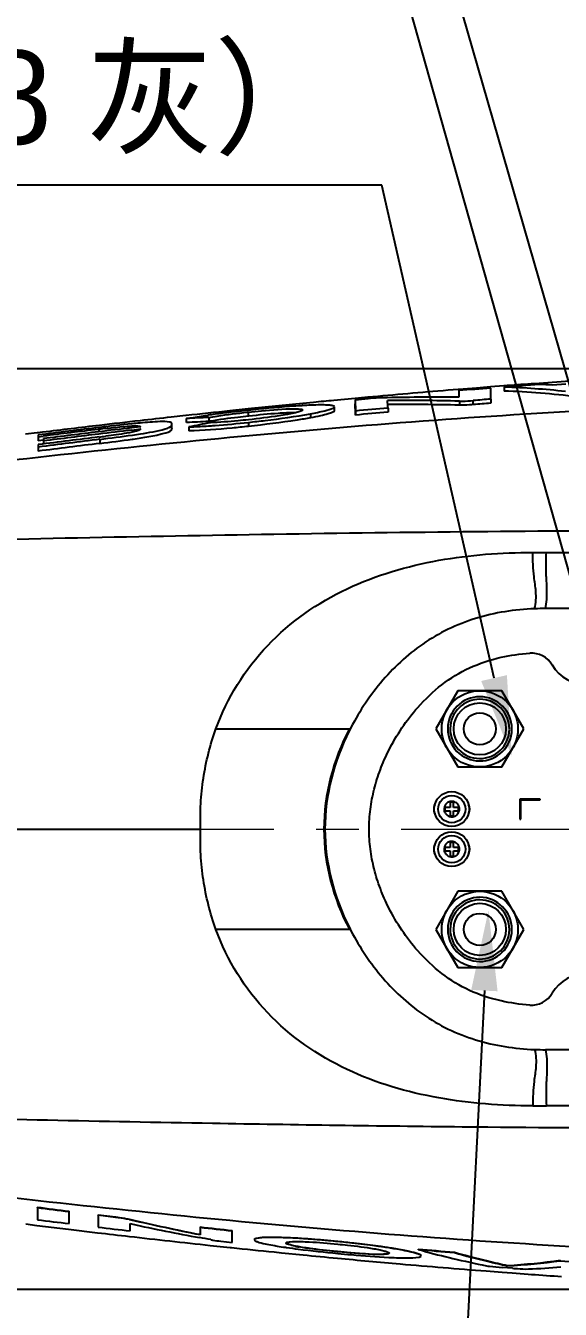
# Model space of a CAD drawing. Header units: millimetres. Extents: x 4086 to 8300, y 123 to 1549.
# Drawn here: x 6726.3 to 6766.3, y 633.9 to 730 of the extents above; entities that cross this region are included whole.
import ezdxf
from ezdxf import colors
from ezdxf.entities.mleader import LeaderData, LeaderLine
from ezdxf.math import Vec2, Vec3

# ---------------------------------------------------------------- set-up
doc = ezdxf.new("R2010")
doc.units = ezdxf.units.MM
doc.linetypes.add('CENTER2', pattern=[28.575, 19.05, -3.175, 3.175, -3.175])
doc.layers.add('中心线层', color=7, linetype='CENTER2', lineweight=0)
doc.layers.add('轮廓实线层', color=7, linetype='Continuous', lineweight=30)
doc.styles.add('思源黑', font='SourceHanSansCN-Normal.ttf')
doc.dimstyles.new('尺寸标注_3_10比例', dxfattribs={"dimtxt": 7, "dimasz": 6, "dimexe": 2, "dimexo": 1.5, "dimgap": 1, "dimtad": 1, "dimdec": 1, "dimlfac": 3.333333, "dimdsep": 46, "dimtxsty": '思源黑', "dimcen": 0.09, "dimadec": 0, "dimazin": 0, "dimtp": 0.01, "dimtm": 0.01, "dimtfac": 1, "dimtdec": 1, "dimtofl": 0, "dimtmove": 0, "dimatfit": 3, "dimfxl": 0, "dimtolj": 1, "dimarcsym": 0})

# ---------------------------------------------------------------- blocks, each defined once
blk = doc.blocks.new('*D1403')
at = {"layer": 'Defpoints', "color": 0}
for p in [(6673.255, 669.869), (6808.255, 669.869), (6808.255, 583.463)]:
    blk.add_point(p, dxfattribs=at)
at = {"layer": '轮廓实线层', "color": 0, "lineweight": -2}
for p, q in [((6673.255, 668.369), (6673.255, 581.463)), ((6808.255, 668.369), (6808.255, 581.463)), ((6679.255, 583.463), (6802.255, 583.463))]:
    blk.add_line(p, q, dxfattribs=at)
at = {"layer": '轮廓实线层', "color": 0}
for points in [[(6679.255, 584.463), (6679.255, 582.463), (6673.255, 583.463)], [(6802.255, 582.463), (6802.255, 584.463), (6808.255, 583.463)]]:
    blk.add_solid(points, dxfattribs=at)
at = {"layer": '轮廓实线层', "color": 0, "insert": (6740.755, 588.089), "char_height": 7, "attachment_point": 5, "style": '思源黑'}
blk.add_mtext('\\A1;450', dxfattribs=at)
blk = doc.blocks.new('*D1413')
at = {"layer": 'Defpoints', "color": 0}
for p in [(6790.176, 704.306), (6595.76, 635.432), (6790.175, 635.432)]:
    blk.add_point(p, dxfattribs=at)
at = {"layer": '轮廓实线层', "color": 0, "lineweight": -2}
for p, q in [((6788.676, 704.306), (6593.76, 704.306)), ((6595.76, 698.306), (6595.76, 641.432)), ((6788.675, 635.432), (6593.76, 635.432))]:
    blk.add_line(p, q, dxfattribs=at)
at = {"layer": '轮廓实线层', "color": 0}
for points in [[(6596.76, 698.306), (6594.76, 698.306), (6595.76, 704.306)], [(6594.76, 641.432), (6596.76, 641.432), (6595.76, 635.432)]]:
    blk.add_solid(points, dxfattribs=at)
at = {"layer": '轮廓实线层', "color": 0, "insert": (6591.133, 669.869), "char_height": 7, "attachment_point": 5, "rotation": 90, "style": '思源黑'}
blk.add_mtext('\\A1;229.6', dxfattribs=at)

msp = doc.modelspace()

# ---------------------------------------------------------------- linework, layer by layer
for p, q in [((6761.06, 702.947), (6759.998, 702.865)), ((6762.056, 703.024), (6761.06, 702.947)), ((6762.063, 702.941), (6762.063, 702.639)), ((6764.683, 703.217), (6764.1, 703.175)), ((6765.669, 703.286), (6764.683, 703.217)), ((6766.693, 703.155), (6765.686, 703.085)), ((6750.924, 702.087), (6749.335, 701.938)), ((6751.884, 702.175), (6750.924, 702.087)), ((6750.933, 701.986), (6751.893, 702.075)), ((6752.632, 702.243), (6751.884, 702.175)), ((6753.335, 702.141), (6752.642, 702.125)), ((6758.667, 702.758), (6758.626, 702.755)), ((6759.998, 702.865), (6758.667, 702.758)), ((6758.674, 702.672), (6758.674, 702.178)), ((6761.079, 702.036), (6761.066, 702.864)), ((6761.079, 702.036), (6761.079, 701.734)), ((6742.924, 701.302), (6741.557, 701.16)), ((6742.881, 701.057), (6742.938, 701.064)), ((6742.891, 701.189), (6742.936, 701.194)), ((6742.938, 701.064), (6742.938, 700.761)), ((6746.982, 701.548), (6746.944, 701.545)), ((6746.995, 701.229), (6746.995, 701.222)), ((6747.818, 701.793), (6747.018, 701.715)), ((6749.375, 701.155), (6749.375, 701.458)), ((6750.957, 701.145), (6750.957, 700.842)), ((6753.388, 701.372), (6753.388, 701.07)), ((6758.727, 701.888), (6758.727, 701.586)), ((6759.769, 701.628), (6759.769, 701.93)), ((6734.249, 700.029), (6734.249, 699.891)), ((6738.269, 700.806), (6737.171, 700.685)), ((6737.229, 700.145), (6737.228, 700.149)), ((6737.229, 699.846), (6737.229, 700.149)), ((6738.303, 700.81), (6738.269, 700.806)), ((6738.329, 700.283), (6738.329, 700.585)), ((6739.9, 700.827), (6739.942, 700.833)), ((6739.979, 700.666), (6739.979, 700.364)), ((6742.979, 700.766), (6742.938, 700.761)), ((6742.949, 700.298), (6742.949, 699.995)), ((6747.583, 700.937), (6747.583, 700.634)), ((6727.157, 699.513), (6726.266, 699.403)), ((6727.206, 699.519), (6727.157, 699.513)), ((6727.559, 699.563), (6727.206, 699.519)), ((6727.225, 699.356), (6727.225, 698.921)), ((6727.225, 699.224), (6727.591, 699.27)), ((6727.614, 699.08), (6727.614, 698.681)), ((6731.713, 699.777), (6731.774, 699.784)), ((6731.774, 699.784), (6731.774, 699.594)), ((6734.858, 699.963), (6734.218, 699.888)), ((6734.237, 699.725), (6734.896, 699.803)), ((6734.894, 699.968), (6734.858, 699.963)), ((6737.229, 699.868), (6737.229, 699.846)), ((6737.229, 699.843), (6737.229, 699.846)), ((6738.492, 699.957), (6738.492, 699.654)), ((6727.628, 698.971), (6727.225, 698.921)), ((6727.236, 698.633), (6727.238, 698.449)), ((6727.238, 698.449), (6727.238, 698.145)), ((6731.839, 699.028), (6731.839, 698.725)), ((6734.248, 699.04), (6734.335, 699.053)), ((6764.207, 690.568), (6765.234, 690.57)), ((6758.61, 680.219), (6756.964, 677.369)), ((6761.9, 680.219), (6758.61, 680.219)), ((6763.546, 677.369), (6761.9, 680.219)), ((6740.52, 677.369), (6750.497, 677.369)), ((6750.497, 677.369), (6750.497, 677.236)), ((6756.964, 677.369), (6758.61, 674.519)), ((6761.9, 674.519), (6763.546, 677.369)), ((6758.61, 674.519), (6761.9, 674.519)), ((6757.645, 671.496), (6757.645, 671.241)), ((6758.027, 671.496), (6757.645, 671.496)), ((6757.645, 671.241), (6758.027, 671.241)), ((6758.027, 671.879), (6758.027, 671.496)), ((6758.282, 671.879), (6758.027, 671.879)), ((6758.027, 671.241), (6758.027, 670.859)), ((6758.282, 671.496), (6758.282, 671.879)), ((6758.665, 671.496), (6758.282, 671.496)), ((6758.282, 670.859), (6758.282, 671.241)), ((6758.282, 671.241), (6758.665, 671.241)), ((6758.665, 671.241), (6758.665, 671.496)), ((6763.255, 672.119), (6763.255, 670.619)), ((6764.755, 672.119), (6763.255, 672.119)), ((6763.315, 670.619), (6763.315, 672.059)), ((6763.315, 672.059), (6764.755, 672.059)), ((6764.755, 672.059), (6764.755, 672.119)), ((6758.027, 670.859), (6758.282, 670.859)), ((6763.255, 670.619), (6763.315, 670.619)), ((6710.476, 669.869), (6739.354, 669.869)), ((6757.645, 668.496), (6757.645, 668.241)), ((6758.027, 668.496), (6757.645, 668.496)), ((6758.027, 668.879), (6758.027, 668.496)), ((6758.282, 668.879), (6758.027, 668.879)), ((6758.282, 668.496), (6758.282, 668.879)), ((6758.665, 668.496), (6758.282, 668.496)), ((6758.665, 668.241), (6758.665, 668.496)), ((6757.645, 668.241), (6758.027, 668.241)), ((6758.027, 668.241), (6758.027, 667.859)), ((6758.027, 667.859), (6758.282, 667.859)), ((6758.282, 667.859), (6758.282, 668.241)), ((6758.282, 668.241), (6758.665, 668.241)), ((6758.61, 665.219), (6756.964, 662.369)), ((6761.9, 665.219), (6758.61, 665.219)), ((6763.546, 662.369), (6761.9, 665.219)), ((6750.497, 662.369), (6740.52, 662.369)), ((6750.497, 662.502), (6750.497, 662.369)), ((6756.964, 662.369), (6758.61, 659.519)), ((6761.9, 659.519), (6763.546, 662.369)), ((6758.61, 659.519), (6761.9, 659.519)), ((6764.215, 649.168), (6765.235, 649.168)), ((6727.164, 641.56), (6727.164, 641.59)), ((6727.164, 641.56), (6727.176, 640.653)), ((6729.541, 640.358), (6729.541, 641.288)), ((6731.703, 640.988), (6731.703, 641.018)), ((6731.703, 641.018), (6733.013, 640.858)), ((6731.703, 640.988), (6731.715, 640.096)), ((6733.013, 640.828), (6731.703, 640.988)), ((6733.013, 640.828), (6733.013, 640.858)), ((6734.056, 640.672), (6734.165, 640.646)), ((6734.17, 640.645), (6734.056, 640.672)), ((6726.292, 640.331), (6727.128, 640.228)), ((6727.128, 640.228), (6729.493, 639.94)), ((6729.493, 639.94), (6731.668, 639.682)), ((6734.101, 639.813), (6734.101, 640.356)), ((6734.101, 640.356), (6734.212, 640.332)), ((6739.229, 639.561), (6739.337, 639.54)), ((6739.337, 640.114), (6739.337, 639.51)), ((6741.723, 638.952), (6741.723, 639.846)), ((6740.092, 638.734), (6740.845, 638.653)), ((6740.845, 638.653), (6741.574, 638.576)), ((6740.889, 639.044), (6741.723, 638.952)), ((6741.574, 638.576), (6741.679, 638.565)), ((6743.391, 639.152), (6743.389, 639.143)), ((6743.391, 639.152), (6743.391, 639.152)), ((6745.715, 638.587), (6745.799, 638.575)), ((6745.769, 638.898), (6745.766, 638.912)), ((6749.626, 639.011), (6749.626, 639.041)), ((6744.863, 638.237), (6745.418, 638.181)), ((6745.418, 638.181), (6747.031, 638.021)), ((6749.637, 638.254), (6749.571, 638.261)), ((6749.574, 638.291), (6749.638, 638.284)), ((6753.48, 638.158), (6753.479, 638.146)), ((6755.65, 638.425), (6755.65, 638.455)), ((6755.65, 638.425), (6755.965, 638.338)), ((6755.859, 637.93), (6755.858, 637.935)), ((6758.349, 638.192), (6758.349, 638.223)), ((6766.274, 637.582), (6766.274, 637.613)), ((6760.726, 636.816), (6761.928, 636.724)), ((6761.928, 636.724), (6762.674, 636.668)), ((6762.703, 637.016), (6761.957, 637.073)), ((6762.333, 637.2), (6762.333, 637.231)), ((6762.674, 636.668), (6763.867, 636.58)), ((6763.867, 636.58), (6764.111, 636.562))]:
    msp.add_line(p, q)
for centre, radius in [((6760.255, 677.369), 2.85), ((6760.255, 677.369), 1.95), ((6760.255, 677.369), 1.2), ((6758.155, 671.369), 1.305), ((6758.155, 671.369), 1.02), ((6758.155, 668.369), 1.305), ((6758.155, 668.369), 1.02), ((6760.255, 662.369), 2.85), ((6760.255, 662.369), 1.95), ((6760.255, 662.369), 1.2)]:
    msp.add_circle(centre, radius)
for centre, radius, start, end in [((6809.332, 78.166), 626.644, 94.139321, 94.326679), ((6805.832, 141.448), 563.196, 94.18937, 94.45728), ((6759.725, 638.932), 64.051, 83.78731, 87.90847), ((6761.838, 641.287), 61.918, 86.43762, 87.36148), ((6804.734, 142.995), 561.652, 93.71603, 93.98837), ((6813.083, 30.362), 674.595, 94.630289, 95.141282), ((6757.213, 526.209), 175.974, 89.5241, 91.26255), ((6809.463, 87.424), 617.34, 94.496377, 94.719094), ((6805.396, 143.227), 560.563, 94.5344, 94.66877), ((6759.754, 639.206), 63.476, 82.98203, 87.91545), ((6824.269, -83.78), 789.285, 96.015307, 96.252854), ((6752.549, 608.776), 92.916, 95.96635, 97.48526), ((6819.618, -39.19), 744.453, 95.596438, 95.913157), ((6746.622, 682.81), 18.21, 92.37509, 92.60132), ((6816.886, -11.34), 716.47, 95.410054, 95.531877), ((6809.453, 88.518), 615.413, 95.226955, 95.454311), ((6809.469, 88.35), 615.281, 95.229605, 95.457011), ((6754.902, 535.808), 166.124, 88.68065, 90.53901), ((6736.112, 700.169), 17.317, 5.25552, 5.81941), ((6727.499, 699.387), 25.965, 4.38399, 5.23256), ((6754.897, 535.726), 165.904, 88.67705, 90.52138), ((6805.414, 143.001), 560.489, 94.53688, 94.67127), ((6833.809, -168.129), 874.172, 96.700648, 96.981187), ((6831.159, -145.619), 851.507, 96.494847, 96.700287), ((6734.573, 692.683), 7.353, 92.52501, 92.66119), ((6740.657, 636.549), 63.965, 95.21566, 95.76336), ((6828.658, -123.641), 829.388, 96.332966, 96.494891), ((6754.359, 391.299), 309.701, 92.66129, 92.96696), ((6754.349, 391.116), 309.582, 92.66057, 92.96635), ((6787.976, 447.293), 257.464, 100.71553, 101.08099), ((6749.934, 628.932), 72.591, 97.51138, 97.91155), ((6743.874, 677.802), 22.896, 99.54509, 99.79411), ((6736.2, 756.804), 56.898, 273.93843, 274.28679), ((6735.007, 772.064), 72.204, 274.32577, 276.31519), ((6841.728, -215.652), 922.144, 96.844796, 97.132813), ((6837.734, -164.028), 869.709, 96.997365, 97.299236), ((6842.011, -213.961), 920.37, 96.882927, 97.14148), ((6841.512, -204.059), 910.293, 96.926465, 97.187828), ((6840.465, -188.218), 894.274, 96.982246, 97.249609), ((6839.352, -186.285), 892.387, 96.765879, 96.926428), ((6839.093, -176.943), 882.916, 96.820593, 96.982839), ((6744.47, 594.665), 105.883, 96.60916, 96.88662), ((6719.484, 799.536), 101.084, 276.98818, 277.2777), ((6726.96, 749.685), 50.866, 278.26408, 278.95911), ((6834.986, -138.86), 844.214, 97.018014, 97.332744), ((6834.923, -138.318), 843.366, 97.020783, 97.335832), ((6765.163, 664.764), 21.604, 89.98692, 92.14944), ((6764.115, 681.234), 1.8, 30.47725, 93.955), ((6768.252, 683.669), 3, 210.47725, 331.20217), ((6760.255, 677.369), 2.4, 0, 359.30981), ((6760.255, 677.369), 2.216, 0, 358.87154), ((6757.48, 671.369), 0.675, 151.10178, 209.56346), ((6758.153, 671.371), 0.574, 115.14673, 129.03565), ((6758.153, 671.363), 0.583, 67.94946, 76.10171), ((6758.153, 671.368), 0.578, 6.53968, 37.11169), ((6758.83, 671.369), 0.675, 330.27263, 30.29951), ((6758.172, 671.374), 0.594, 214.97126, 221.61615), ((6757.48, 668.369), 0.675, 151.10178, 209.56346), ((6758.153, 668.371), 0.574, 115.14673, 129.03565), ((6758.153, 668.363), 0.583, 67.94946, 76.10171), ((6758.153, 668.368), 0.578, 6.53968, 37.11169), ((6758.83, 668.369), 0.675, 330.27263, 30.29951), ((6758.172, 668.374), 0.594, 214.97126, 221.61615), ((6760.255, 662.369), 2.4, 0, 359.30981), ((6760.255, 662.369), 2.216, 0, 358.87154), ((6768.252, 656.069), 3, 28.88456, 149.52274), ((6764.115, 658.503), 1.8, 266.04499, 329.52274), ((6765.163, 674.972), 21.603, 267.84969, 270.01311), ((6834.279, 1474.489), 839.758, 262.671637, 262.835133), ((6834.286, 1474.544), 839.844, 262.671945, 262.835424), ((6842.08, 1552.782), 919.338, 262.820102, 262.968599), ((6831.05, 1484.308), 850.453, 263.289225, 263.451128), ((6838.361, 1528.073), 894.358, 263.151606, 263.305551), ((6826.851, 1408.473), 773.327, 263.502161, 263.680069), ((6826.845, 1408.428), 773.311, 263.502428, 263.680339), ((6827.217, 1450.666), 816.593, 263.449081, 263.875289), ((6705.142, 446.169), 196.141, 79.72141, 79.97049), ((6743.935, 594.554), 44.783, 86.38581, 87.65037), ((6748.595, 649.346), 10.891, 258.57088, 260.19561), ((6743.314, 584.09), 55.265, 86.26726, 86.42633), ((6821.183, 1394.225), 759.831, 263.99397, 264.235323), ((6817.193, 1354.203), 719.61, 264.404837, 264.610958), ((6814.87, 1329.465), 694.763, 264.610017, 264.998327), ((6809.054, 1241.952), 605.855, 264.942999, 265.199221), ((6809.053, 1241.946), 605.879, 264.943254, 265.199466), ((6755.829, 637.946), 0.031, 344.3315, 359.97506), ((6774.006, 704.031), 68.126, 254.64383, 256.6176), ((6773.944, 703.855), 67.94, 256.63372, 258.80859), ((6775.463, 698.411), 62.574, 254.12759, 256.49357), ((6775.46, 698.375), 62.567, 254.12813, 256.48769), ((6758.842, 693.779), 56.656, 273.53281, 277.53825), ((6812.071, 1297.352), 662.529, 264.997344, 265.555141), ((6775.231, 697.482), 61.646, 256.50131, 257.92325), ((6775.226, 697.484), 61.618, 256.50605, 257.92187), ((6758.842, 693.754), 56.661, 273.53234, 277.53743), ((6761.06, 700.273), 63.37, 272.56816, 274.75812), ((6798.22, 1110.404), 473.899, 266.13477, 266.46519), ((6806.904, 1228.084), 593.068, 265.86226, 266.081298)]:
    msp.add_arc(centre, radius, start, end)
for points, knots in [([(6750.933, 701.986), (6750.935, 701.929), (6750.944, 701.648), (6750.952, 701.368), (6750.957, 701.145)], [0, 0, 0, 0, 0.205471, 1, 1, 1, 1]), ([(6752.642, 702.125), (6752.591, 702.124), (6752.34, 702.113), (6752.091, 702.094), (6751.893, 702.075)], [0, 0, 0, 0, 0.204571, 1, 1, 1, 1]), ([(6790.159, 701.609), (6785.595, 701.708), (6776.468, 701.593), (6758.277, 700.677), (6735.68, 698.71), (6713.224, 696.083), (6695.424, 693.567), (6686.583, 692.164), (6682.202, 691.32)], [0, 0, 0, 0, 0.126144, 0.252084, 0.503226, 0.752735, 0.876718, 1, 1, 1, 1]), ([(6739.979, 700.666), (6740.19, 700.703), (6741.155, 700.855), (6742.124, 700.975), (6742.881, 701.057)], [0, 0, 0, 0, 0.219544, 1, 1, 1, 1]), ([(6746.944, 701.545), (6746.637, 701.527), (6745.299, 701.433), (6743.963, 701.303), (6742.936, 701.194)], [0, 0, 0, 0, 0.229816, 1, 1, 1, 1]), ([(6742.938, 701.064), (6743.267, 701.099), (6744.407, 701.211), (6745.551, 701.32), (6746.368, 701.318)], [0, 0, 0, 0, 0.287851, 1, 1, 1, 1]), ([(6745.796, 701.001), (6745.589, 700.992), (6744.648, 700.935), (6743.71, 700.844), (6742.979, 700.766)], [0, 0, 0, 0, 0.220064, 1, 1, 1, 1]), ([(6746.476, 701.022), (6746.432, 701.011), (6746.228, 700.963), (6746.022, 700.922), (6745.861, 700.892)], [0, 0, 0, 0, 0.217507, 1, 1, 1, 1]), ([(6746.448, 701.016), (6746.406, 701.016), (6746.213, 701.017), (6746.019, 701.011), (6745.868, 701.005)], [0, 0, 0, 0, 0.215639, 1, 1, 1, 1]), ([(6746.368, 701.318), (6746.523, 701.318), (6746.686, 701.3), (6746.987, 701.286), (6746.995, 701.229)], [0, 0, 0, 0, 0.728952, 1, 1, 1, 1]), ([(6746.868, 701.137), (6746.843, 701.128), (6746.715, 701.082), (6746.583, 701.048), (6746.476, 701.022)], [0, 0, 0, 0, 0.194738, 1, 1, 1, 1]), ([(6746.996, 701.222), (6746.996, 701.215), (6746.965, 701.168), (6746.91, 701.154), (6746.868, 701.137)], [0, 0, 0, 0, 0.130192, 1, 1, 1, 1]), ([(6747.836, 701.589), (6747.77, 701.587), (6747.485, 701.576), (6747.201, 701.561), (6746.982, 701.548)], [0, 0, 0, 0, 0.231398, 1, 1, 1, 1]), ([(6747.583, 700.937), (6747.946, 701.005), (6748.511, 701.128), (6749.083, 701.268), (6749.272, 701.364)], [0, 0, 0, 0, 0.635935, 1, 1, 1, 1]), ([(6749.375, 701.155), (6749.376, 701.104), (6749.167, 701.014), (6748.858, 700.909), (6748.274, 700.769), (6747.836, 700.682), (6747.583, 700.634)], [0, 0, 0, 0, 0.081216, 0.278855, 0.588851, 1, 1, 1, 1]), ([(6749.375, 701.474), (6749.375, 701.517), (6749.18, 701.563), (6748.923, 701.59), (6748.42, 701.604), (6748.052, 701.596), (6747.836, 701.589)], [0, 0, 0, 0, 0.081036, 0.276868, 0.584626, 1, 1, 1, 1]), ([(6749.272, 701.364), (6749.287, 701.372), (6749.326, 701.393), (6749.375, 701.428), (6749.375, 701.458)], [0, 0, 0, 0, 0.367689, 1, 1, 1, 1]), ([(6750.957, 700.842), (6750.955, 700.925), (6750.948, 701.206), (6750.94, 701.487), (6750.933, 701.684)], [0, 0, 0, 0, 0.295437, 1, 1, 1, 1]), ([(6758.727, 701.888), (6758.798, 701.886), (6759.146, 701.888), (6759.493, 701.908), (6759.769, 701.93)], [0, 0, 0, 0, 0.204132, 1, 1, 1, 1]), ([(6759.769, 701.628), (6759.671, 701.62), (6759.324, 701.596), (6758.976, 701.579), (6758.727, 701.586)], [0, 0, 0, 0, 0.283, 1, 1, 1, 1]), ([(6732.283, 699.844), (6732.459, 699.865), (6733.107, 699.937), (6733.757, 700.006), (6734.232, 700.028)], [0, 0, 0, 0, 0.270857, 1, 1, 1, 1]), ([(6734.249, 700.029), (6734.282, 700.031), (6734.394, 700.035), (6734.505, 700.036), (6734.584, 700.034)], [0, 0, 0, 0, 0.294401, 1, 1, 1, 1]), ([(6734.584, 700.034), (6734.628, 700.032), (6734.73, 700.024), (6734.851, 700.013), (6734.894, 699.968)], [0, 0, 0, 0, 0.413157, 1, 1, 1, 1]), ([(6737.047, 700.321), (6736.817, 700.373), (6736.07, 700.347), (6735.341, 700.295), (6734.843, 700.25)], [0, 0, 0, 0, 0.320855, 1, 1, 1, 1]), ([(6734.881, 699.439), (6735.503, 699.537), (6736.263, 699.651), (6737.029, 699.91), (6737.191, 700.027), (6737.215, 700.08)], [0, 0, 0, 0, 0.77119, 0.929474, 1, 1, 1, 1]), ([(6737.229, 700.171), (6737.229, 700.186), (6737.217, 700.271), (6737.114, 700.306), (6737.047, 700.321)], [0, 0, 0, 0, 0.177328, 1, 1, 1, 1]), ([(6737.215, 700.08), (6737.22, 700.09), (6737.227, 700.112), (6737.228, 700.135), (6737.228, 700.145)], [0, 0, 0, 0, 0.521808, 1, 1, 1, 1]), ([(6738.329, 700.585), (6738.449, 700.606), (6738.972, 700.693), (6739.496, 700.771), (6739.9, 700.827)], [0, 0, 0, 0, 0.230357, 1, 1, 1, 1]), ([(6738.492, 699.957), (6738.615, 699.961), (6739.154, 699.981), (6739.693, 700.012), (6740.108, 700.041)], [0, 0, 0, 0, 0.228118, 1, 1, 1, 1]), ([(6742.938, 700.761), (6742.68, 700.734), (6741.724, 700.624), (6740.77, 700.497), (6740.077, 700.381)], [0, 0, 0, 0, 0.27013, 1, 1, 1, 1]), ([(6742.947, 700.493), (6742.69, 700.465), (6741.745, 700.369), (6740.796, 700.293), (6740.105, 700.268)], [0, 0, 0, 0, 0.271828, 1, 1, 1, 1]), ([(6745.861, 700.892), (6745.649, 700.854), (6744.682, 700.697), (6743.708, 700.574), (6742.947, 700.493)], [0, 0, 0, 0, 0.219156, 1, 1, 1, 1]), ([(6742.949, 700.298), (6743.371, 700.344), (6744.919, 700.522), (6746.466, 700.731), (6747.583, 700.937)], [0, 0, 0, 0, 0.271828, 1, 1, 1, 1]), ([(6747.583, 700.634), (6747.25, 700.573), (6745.712, 700.317), (6744.163, 700.127), (6742.949, 699.995)], [0, 0, 0, 0, 0.216807, 1, 1, 1, 1]), ([(6734.256, 699.568), (6734.118, 699.538), (6733.465, 699.42), (6732.807, 699.333), (6732.289, 699.267)], [0, 0, 0, 0, 0.213401, 1, 1, 1, 1]), ([(6734.591, 699.651), (6734.568, 699.644), (6734.457, 699.612), (6734.345, 699.587), (6734.256, 699.568)], [0, 0, 0, 0, 0.208192, 1, 1, 1, 1]), ([(6734.335, 699.053), (6735.157, 699.173), (6735.943, 699.262), (6737.229, 699.66), (6737.229, 699.843)], [0, 0, 0, 0, 0.819508, 1, 1, 1, 1]), ([(6734.896, 699.803), (6734.887, 699.791), (6734.803, 699.711), (6734.686, 699.679), (6734.591, 699.651)], [0, 0, 0, 0, 0.132905, 1, 1, 1, 1]), ([(6742.949, 699.995), (6742.542, 699.95), (6741.06, 699.8), (6739.572, 699.687), (6738.492, 699.654)], [0, 0, 0, 0, 0.274827, 1, 1, 1, 1]), ([(6715.574, 691.329), (6720.439, 691.454), (6730.196, 691.682), (6744.983, 691.954), (6759.868, 692.154), (6774.526, 692.243), (6786.315, 692.149), (6795.185, 691.772), (6801.36, 691.251), (6806.311, 690.389), (6810.097, 689.315), (6812.798, 688.17), (6815.272, 686.602), (6818.434, 684.248), (6820.487, 682.093), (6821.87, 680.668)], [0, 0, 0, 0, 0.133338, 0.267431, 0.405221, 0.541209, 0.669074, 0.728182, 0.78445, 0.838775, 0.865535, 0.892153, 0.918811, 0.94559, 1, 1, 1, 1]), ([(6740.52, 677.368), (6741.356, 679.67), (6744.015, 683.963), (6750.14, 688.193), (6757.108, 690.213), (6761.862, 690.569), (6764.207, 690.569)], [0, 0, 0, 0, 0.254463, 0.507086, 0.756241, 1, 1, 1, 1]), ([(6764.353, 686.354), (6764.456, 686.775), (6764.495, 687.592), (6764.247, 688.98), (6764.223, 689.96), (6764.214, 690.569)], [0, 0, 0, 0, 0.30785, 0.567977, 1, 1, 1, 1]), ([(6765.168, 686.369), (6765.258, 686.811), (6765.307, 687.64), (6765.194, 689.037), (6765.214, 689.989), (6765.235, 690.57)], [0, 0, 0, 0, 0.3221, 0.585689, 1, 1, 1, 1]), ([(6765.235, 690.57), (6770.395, 690.577), (6780.387, 690.701), (6792.861, 690.715), (6802.656, 689.827), (6810.049, 688.126), (6816.885, 684.473), (6820.39, 680.644), (6821.869, 678.569)], [0, 0, 0, 0, 0.256969, 0.497728, 0.620545, 0.746146, 0.873124, 1, 1, 1, 1]), ([(6764.353, 686.354), (6762.862, 686.298), (6759.903, 685.849), (6755.882, 683.917), (6752.71, 680.914), (6751.133, 678.504), (6750.497, 677.236)], [0, 0, 0, 0, 0.256953, 0.508554, 0.755674, 1, 1, 1, 1]), ([(6821.868, 676.848), (6821.044, 677.78), (6819.328, 679.585), (6816.601, 682.132), (6813.49, 684.256), (6809.9, 685.4), (6806.213, 685.971), (6801.256, 686.451), (6795.03, 686.54), (6787.566, 686.577), (6780.099, 686.523), (6772.634, 686.468), (6767.657, 686.369), (6765.168, 686.369)], [0, 0, 0, 0, 0.062515, 0.125011, 0.187431, 0.249817, 0.312323, 0.374835, 0.499859, 0.624894, 0.74993, 0.874964, 1, 1, 1, 1]), ([(6753.446, 675.755), (6754.03, 676.919), (6755.233, 678.71), (6757.378, 680.751), (6759.426, 682.007), (6761.666, 682.752), (6763.259, 682.979), (6763.991, 683.03)], [0, 0, 0, 0, 0.286707, 0.473464, 0.660222, 0.846979, 1, 1, 1, 1]), ([(6739.354, 669.869), (6739.354, 670.504), (6739.344, 671.778), (6739.623, 674.309), (6740.086, 676.174), (6740.52, 677.368)], [0, 0, 0, 0, 0.249994, 0.5003, 1, 1, 1, 1]), ([(6753.446, 663.982), (6753.211, 664.451), (6752.79, 665.41), (6752.324, 666.886), (6752.087, 668.128), (6751.991, 669.126), (6751.966, 669.869), (6751.991, 670.612), (6752.087, 671.609), (6752.324, 672.852), (6752.79, 674.327), (6753.211, 675.287), (6753.446, 675.755)], [0, 0, 0, 0, 0.124999, 0.249999, 0.375, 0.4375, 0.5, 0.5625, 0.625, 0.750001, 0.875001, 1, 1, 1, 1]), ([(6758.078, 670.791), (6758.091, 670.788), (6758.117, 670.784), (6758.143, 670.788), (6758.155, 670.792)], [0, 0, 0, 0, 0.507427, 1, 1, 1, 1]), ([(6758.155, 670.792), (6758.166, 670.788), (6758.191, 670.784), (6758.216, 670.788), (6758.229, 670.791)], [0, 0, 0, 0, 0.493074, 1, 1, 1, 1]), ([(6758.385, 670.846), (6758.4, 670.852), (6758.428, 670.863), (6758.456, 670.878), (6758.469, 670.886)], [0, 0, 0, 0, 0.502353, 1, 1, 1, 1]), ([(6758.469, 670.886), (6758.48, 670.892), (6758.5, 670.905), (6758.519, 670.92), (6758.529, 670.928)], [0, 0, 0, 0, 0.497104, 1, 1, 1, 1]), ([(6740.52, 662.369), (6740.086, 663.564), (6739.623, 665.429), (6739.344, 667.96), (6739.354, 669.233), (6739.354, 669.869)], [0, 0, 0, 0, 0.4997, 0.750006, 1, 1, 1, 1]), ([(6758.078, 667.791), (6758.091, 667.788), (6758.117, 667.784), (6758.143, 667.788), (6758.155, 667.792)], [0, 0, 0, 0, 0.507427, 1, 1, 1, 1]), ([(6758.155, 667.792), (6758.166, 667.788), (6758.191, 667.784), (6758.216, 667.788), (6758.229, 667.791)], [0, 0, 0, 0, 0.493074, 1, 1, 1, 1]), ([(6758.385, 667.846), (6758.4, 667.852), (6758.428, 667.863), (6758.456, 667.878), (6758.469, 667.886)], [0, 0, 0, 0, 0.502353, 1, 1, 1, 1]), ([(6758.469, 667.886), (6758.48, 667.892), (6758.5, 667.905), (6758.519, 667.92), (6758.529, 667.928)], [0, 0, 0, 0, 0.497104, 1, 1, 1, 1]), ([(6763.991, 656.708), (6763.259, 656.758), (6761.666, 656.985), (6759.426, 657.731), (6757.378, 658.987), (6755.233, 661.027), (6754.03, 662.819), (6753.446, 663.982)], [0, 0, 0, 0, 0.153021, 0.339778, 0.526536, 0.713293, 1, 1, 1, 1]), ([(6821.868, 662.922), (6821.04, 661.993), (6819.357, 660.156), (6816.614, 657.622), (6813.509, 655.49), (6809.918, 654.341), (6806.229, 653.769), (6801.27, 653.288), (6795.042, 653.197), (6787.575, 653.161), (6780.105, 653.215), (6772.637, 653.269), (6767.658, 653.369), (6765.168, 653.369)], [0, 0, 0, 0, 0.062512, 0.125012, 0.187432, 0.249817, 0.312324, 0.374836, 0.49986, 0.624894, 0.74993, 0.874964, 1, 1, 1, 1]), ([(6764.209, 649.169), (6761.863, 649.169), (6757.109, 649.524), (6750.141, 651.545), (6744.015, 655.774), (6741.356, 660.068), (6740.52, 662.369)], [0, 0, 0, 0, 0.243759, 0.492913, 0.745536, 1, 1, 1, 1]), ([(6750.497, 662.502), (6751.133, 661.234), (6752.71, 658.824), (6755.882, 655.821), (6759.903, 653.889), (6762.862, 653.44), (6764.353, 653.384)], [0, 0, 0, 0, 0.244326, 0.491446, 0.743047, 1, 1, 1, 1]), ([(6821.869, 661.168), (6820.39, 659.094), (6816.885, 655.264), (6810.049, 651.611), (6802.656, 649.911), (6792.861, 649.022), (6780.387, 649.037), (6770.395, 649.161), (6765.235, 649.168)], [0, 0, 0, 0, 0.126876, 0.253854, 0.379455, 0.502272, 0.743031, 1, 1, 1, 1]), ([(6715.574, 648.41), (6723.803, 648.193), (6738.259, 647.886), (6757.786, 647.601), (6773.68, 647.494), (6785.565, 647.577), (6794.498, 647.924), (6800.646, 648.407), (6806.21, 649.312), (6811.196, 650.666), (6815.075, 652.936), (6818.647, 655.707), (6820.65, 657.811), (6821.869, 659.069)], [0, 0, 0, 0, 0.225586, 0.396207, 0.535119, 0.661156, 0.721814, 0.780094, 0.829949, 0.87629, 0.920629, 0.952023, 1, 1, 1, 1]), ([(6764.353, 653.384), (6764.456, 652.962), (6764.495, 652.146), (6764.247, 650.757), (6764.223, 649.778), (6764.215, 649.168)], [0, 0, 0, 0, 0.307838, 0.567966, 1, 1, 1, 1]), ([(6765.168, 653.369), (6765.258, 652.926), (6765.307, 652.098), (6765.194, 650.701), (6765.214, 649.748), (6765.235, 649.168)], [0, 0, 0, 0, 0.322072, 0.585663, 1, 1, 1, 1]), ([(6790.159, 638.128), (6781.04, 637.934), (6762.819, 638.682), (6735.682, 641.022), (6713.225, 643.658), (6695.423, 646.169), (6686.583, 647.576), (6682.201, 648.416)], [0, 0, 0, 0, 0.252046, 0.503201, 0.752723, 0.876712, 1, 1, 1, 1]), ([(6733.013, 640.858), (6733.111, 640.846), (6733.46, 640.799), (6733.808, 640.745), (6734.054, 640.687)], [0, 0, 0, 0, 0.282051, 1, 1, 1, 1]), ([(6734.054, 640.657), (6733.984, 640.673), (6733.639, 640.743), (6733.29, 640.794), (6733.013, 640.828)], [0, 0, 0, 0, 0.205607, 1, 1, 1, 1]), ([(6740.139, 639.147), (6740.19, 639.138), (6740.439, 639.097), (6740.69, 639.066), (6740.889, 639.044)], [0, 0, 0, 0, 0.205299, 1, 1, 1, 1]), ([(6743.389, 639.143), (6743.389, 639.134), (6743.424, 639.072), (6743.494, 639.053), (6743.547, 639.032)], [0, 0, 0, 0, 0.138441, 1, 1, 1, 1]), ([(6743.39, 639.182), (6743.39, 639.192), (6743.423, 639.252), (6743.498, 639.261), (6743.551, 639.274)], [0, 0, 0, 0, 0.144117, 1, 1, 1, 1]), ([(6743.55, 639.243), (6743.527, 639.238), (6743.473, 639.222), (6743.391, 639.19), (6743.391, 639.152)], [0, 0, 0, 0, 0.384882, 1, 1, 1, 1]), ([(6743.547, 639.032), (6743.618, 639.003), (6744.067, 638.863), (6744.53, 638.779), (6744.917, 638.712)], [0, 0, 0, 0, 0.16329, 1, 1, 1, 1]), ([(6745.771, 639.299), (6745.294, 639.318), (6744.555, 639.328), (6743.806, 639.305), (6743.55, 639.243)], [0, 0, 0, 0, 0.64467, 1, 1, 1, 1]), ([(6743.551, 639.274), (6743.928, 639.364), (6745.066, 639.351), (6746.181, 639.316), (6746.914, 639.268)], [0, 0, 0, 0, 0.345555, 1, 1, 1, 1]), ([(6744.917, 638.712), (6744.979, 638.701), (6745.244, 638.657), (6745.51, 638.617), (6745.715, 638.587)], [0, 0, 0, 0, 0.232558, 1, 1, 1, 1]), ([(6745.764, 638.913), (6745.764, 638.926), (6745.807, 638.955), (6745.844, 638.963), (6745.871, 638.969)], [0, 0, 0, 0, 0.330983, 1, 1, 1, 1]), ([(6746.437, 638.671), (6746.272, 638.705), (6746.071, 638.768), (6745.793, 638.834), (6745.769, 638.898)], [0, 0, 0, 0, 0.708887, 1, 1, 1, 1]), ([(6745.773, 638.92), (6745.813, 638.859), (6746.071, 638.794), (6746.285, 638.732), (6746.447, 638.7)], [0, 0, 0, 0, 0.305531, 1, 1, 1, 1]), ([(6745.799, 638.575), (6746.091, 638.533), (6747.369, 638.362), (6748.65, 638.226), (6749.639, 638.131)], [0, 0, 0, 0, 0.229372, 1, 1, 1, 1]), ([(6745.871, 638.969), (6745.924, 638.98), (6746.266, 639.023), (6746.612, 639.02), (6746.902, 639.015)], [0, 0, 0, 0, 0.157133, 1, 1, 1, 1]), ([(6749.571, 638.261), (6749.309, 638.286), (6748.363, 638.384), (6747.418, 638.497), (6746.74, 638.615)], [0, 0, 0, 0, 0.276969, 1, 1, 1, 1]), ([(6746.834, 638.629), (6747.028, 638.596), (6747.938, 638.46), (6748.853, 638.361), (6749.574, 638.291)], [0, 0, 0, 0, 0.213326, 1, 1, 1, 1]), ([(6746.902, 639.015), (6747.099, 639.01), (6748.01, 638.971), (6748.918, 638.898), (6749.628, 638.826)], [0, 0, 0, 0, 0.216794, 1, 1, 1, 1]), ([(6749.626, 639.011), (6749.395, 639.034), (6748.491, 639.12), (6747.586, 639.194), (6746.911, 639.238)], [0, 0, 0, 0, 0.255736, 1, 1, 1, 1]), ([(6746.914, 639.268), (6747.132, 639.254), (6748.037, 639.189), (6748.941, 639.109), (6749.626, 639.041)], [0, 0, 0, 0, 0.241154, 1, 1, 1, 1]), ([(6749.626, 639.041), (6750.031, 639.002), (6751.516, 638.849), (6752.997, 638.657), (6754.066, 638.474)], [0, 0, 0, 0, 0.272874, 1, 1, 1, 1]), ([(6754.065, 638.444), (6753.746, 638.499), (6752.271, 638.729), (6750.788, 638.9), (6749.626, 639.011)], [0, 0, 0, 0, 0.217268, 1, 1, 1, 1]), ([(6749.628, 638.826), (6749.874, 638.802), (6750.777, 638.708), (6751.678, 638.595), (6752.33, 638.484)], [0, 0, 0, 0, 0.272043, 1, 1, 1, 1]), ([(6752.847, 638.049), (6752.645, 638.047), (6751.573, 638.076), (6750.504, 638.17), (6749.637, 638.254)], [0, 0, 0, 0, 0.18802, 1, 1, 1, 1]), ([(6749.638, 638.284), (6749.948, 638.254), (6751.015, 638.159), (6752.086, 638.072), (6752.846, 638.08)], [0, 0, 0, 0, 0.290683, 1, 1, 1, 1]), ([(6749.639, 638.131), (6749.975, 638.098), (6751.247, 637.981), (6752.522, 637.882), (6753.461, 637.835)], [0, 0, 0, 0, 0.264046, 1, 1, 1, 1]), ([(6752.33, 638.484), (6752.487, 638.456), (6752.759, 638.402), (6753.12, 638.322), (6753.335, 638.247), (6753.466, 638.202), (6753.481, 638.166)], [0, 0, 0, 0, 0.397347, 0.699625, 0.902418, 1, 1, 1, 1]), ([(6752.846, 638.08), (6752.996, 638.081), (6753.189, 638.101), (6753.438, 638.115), (6753.475, 638.166)], [0, 0, 0, 0, 0.704662, 1, 1, 1, 1]), ([(6753.479, 638.146), (6753.465, 638.089), (6753.176, 638.071), (6753.004, 638.051), (6752.847, 638.049)], [0, 0, 0, 0, 0.272703, 1, 1, 1, 1]), ([(6753.461, 637.835), (6753.54, 637.831), (6753.831, 637.817), (6754.123, 637.806), (6754.336, 637.801)], [0, 0, 0, 0, 0.268279, 1, 1, 1, 1]), ([(6753.481, 638.166), (6753.482, 638.164), (6753.483, 638.162), (6753.483, 638.159), (6753.483, 638.157)], [0, 0, 0, 0, 0.515775, 1, 1, 1, 1]), ([(6754.825, 638.298), (6754.768, 638.31), (6754.515, 638.362), (6754.261, 638.41), (6754.065, 638.444)], [0, 0, 0, 0, 0.22914, 1, 1, 1, 1]), ([(6754.066, 638.474), (6754.43, 638.41), (6754.995, 638.294), (6755.567, 638.16), (6755.757, 638.067)], [0, 0, 0, 0, 0.636697, 1, 1, 1, 1]), ([(6754.336, 637.801), (6754.489, 637.797), (6754.94, 637.796), (6755.398, 637.793), (6755.692, 637.85)], [0, 0, 0, 0, 0.337077, 1, 1, 1, 1]), ([(6755.57, 638.11), (6755.522, 638.126), (6755.277, 638.199), (6755.027, 638.256), (6754.825, 638.298)], [0, 0, 0, 0, 0.196824, 1, 1, 1, 1]), ([(6755.86, 637.946), (6755.86, 637.98), (6755.738, 638.052), (6755.644, 638.086), (6755.57, 638.11)], [0, 0, 0, 0, 0.308395, 1, 1, 1, 1]), ([(6755.692, 637.85), (6755.716, 637.854), (6755.77, 637.868), (6755.859, 637.892), (6755.859, 637.93)], [0, 0, 0, 0, 0.390116, 1, 1, 1, 1]), ([(6755.757, 638.067), (6755.784, 638.054), (6755.825, 638.033), (6755.86, 637.993), (6755.861, 637.976)], [0, 0, 0, 0, 0.644858, 1, 1, 1, 1]), ([(6760.758, 637.207), (6760.828, 637.193), (6761.227, 637.137), (6761.627, 637.098), (6761.957, 637.073)], [0, 0, 0, 0, 0.177302, 1, 1, 1, 1]), ([(6762.703, 637.016), (6762.824, 637.007), (6763.222, 636.982), (6763.622, 636.954), (6763.899, 636.967)], [0, 0, 0, 0, 0.304301, 1, 1, 1, 1])]:
    msp.add_open_spline(points, degree=3, knots=knots)
for points in [[(6734.234, 700.191), (6733.43, 700.11), (6732.628, 700.016), (6731.826, 699.92)], [(6731.839, 699.028), (6732.651, 699.128), (6733.462, 699.229), (6734.271, 699.347)], [(6731.839, 698.725), (6732.643, 698.824), (6733.447, 698.924), (6734.248, 699.04)], [(6750.497, 677.369), (6749.295, 675.087), (6747.9, 669.869), (6749.295, 664.651), (6750.497, 662.369)], [(6750.497, 677.236), (6749.362, 674.975), (6747.988, 669.869), (6749.362, 664.763), (6750.497, 662.502)], [(6757.791, 671.817), (6757.641, 671.695), (6757.553, 671.465), (6757.585, 671.275)], [(6757.585, 671.275), (6757.6, 671.189), (6757.635, 671.105), (6757.685, 671.033)], [(6758.155, 671.946), (6758.071, 671.946), (6757.985, 671.926), (6757.909, 671.891)], [(6758.293, 671.929), (6758.248, 671.94), (6758.201, 671.946), (6758.155, 671.946)], [(6758.615, 671.717), (6758.553, 671.798), (6758.467, 671.865), (6758.372, 671.903)], [(6758.529, 670.928), (6758.667, 671.045), (6758.748, 671.254), (6758.728, 671.434)], [(6757.728, 670.979), (6757.816, 670.88), (6757.949, 670.821), (6758.078, 670.791)], [(6758.229, 670.791), (6758.283, 670.803), (6758.334, 670.826), (6758.385, 670.846)], [(6757.791, 668.817), (6757.641, 668.695), (6757.553, 668.465), (6757.585, 668.275)], [(6758.155, 668.946), (6758.071, 668.946), (6757.985, 668.926), (6757.909, 668.891)], [(6758.293, 668.929), (6758.248, 668.94), (6758.201, 668.946), (6758.155, 668.946)], [(6758.615, 668.717), (6758.553, 668.798), (6758.467, 668.865), (6758.372, 668.903)], [(6758.529, 667.928), (6758.667, 668.045), (6758.748, 668.254), (6758.728, 668.434)], [(6757.585, 668.275), (6757.6, 668.189), (6757.635, 668.105), (6757.685, 668.033)], [(6757.728, 667.979), (6757.816, 667.88), (6757.949, 667.821), (6758.078, 667.791)], [(6758.229, 667.791), (6758.283, 667.803), (6758.334, 667.826), (6758.385, 667.846)], [(6734.165, 640.646), (6735.847, 640.259), (6737.537, 639.902), (6739.229, 639.561)], [(6739.337, 639.51), (6737.608, 639.857), (6735.886, 640.242), (6734.17, 640.645)], [(6734.212, 640.332), (6735.902, 639.965), (6737.598, 639.615), (6739.301, 639.312)], [(6746.447, 638.7), (6746.576, 638.674), (6746.705, 638.65), (6746.834, 638.629)]]:
    msp.add_open_spline(points, degree=3)
at = {"layer": '中心线层'}
msp.add_line((6668.649, 669.869), (7047.166, 669.869), dxfattribs=at)

# ---------------------------------------------------------------- dimensions: what is measured, and where the dimension line sits
at = {"layer": '轮廓实线层'}
dim = msp.add_linear_dim(base=(6595.76, 635.432), p1=(6790.176, 704.306), p2=(6790.175, 635.432), angle=90, dimstyle='尺寸标注_3_10比例', dxfattribs=at)
dim.commit()
dim.dimension.update_dxf_attribs({"geometry": '*D1413', "text_midpoint": (6595.76, 669.869), "dimtype": 160})
dim = msp.add_linear_dim(base=(6808.255, 583.463), p1=(6673.255, 669.869), p2=(6808.255, 669.869), dimstyle='尺寸标注_3_10比例', dxfattribs=at)
dim.commit()
dim.dimension.update_dxf_attribs({"geometry": '*D1403', "text_midpoint": (6740.755, 588.089)})

# ---------------------------------------------------------------- leaders
ml = msp.add_multileader_mtext('Standard')
ml.set_content('网口', style='思源黑')
ml.set_leader_properties()
ml.build(insert=Vec2(0, 0))
ml.multileader.update_dxf_attribs({"text_left_attachment_type": 5, "text_right_attachment_type": 5, "dogleg_length": 1, "arrow_head_size": 6})
ctx = ml.context
ctx.base_point, ctx.char_height, ctx.arrow_head_size, ctx.plane_origin = Vec3(6730.04, 754.948), 7, 6, Vec3(6776.815, 668.834)
ctx.left_attachment, ctx.right_attachment, ctx.text_align_type = 5, 5, 2
notes = []
notes.append((ctx, [(0, (1, 1, 0), (6752.047, 754.948), (-1, 0), 1, [(0, [(6776.815, 668.834)], 0, [])])]))
ctx.mtext.insert, ctx.mtext.alignment, ctx.mtext.flow_direction = Vec3(6749.047, 763.059), 3, 5
ml = msp.add_multileader_mtext('Standard')
ml.set_content('用户气管3（φ6 灰）', style='思源黑')
ml.set_leader_properties()
ml.build(insert=Vec2(0, 0))
ml.multileader.update_dxf_attribs({"text_left_attachment_type": 5, "text_right_attachment_type": 5, "dogleg_length": 1, "arrow_head_size": 6})
ctx = ml.context
ctx.base_point, ctx.char_height, ctx.arrow_head_size, ctx.plane_origin = Vec3(6669.074, 735.814), 7, 6, Vec3(6770.655, 675.845)
ctx.left_attachment, ctx.right_attachment, ctx.text_align_type = 5, 5, 2
notes.append((ctx, [(0, (1, 1, 0), (6753.754, 735.814), (-1, 0), 1, [(0, [(6770.655, 675.845)], 0, [])])]))
ctx.mtext.insert, ctx.mtext.alignment, ctx.mtext.flow_direction = Vec3(6750.754, 745.896), 3, 5
ml = msp.add_multileader_mtext('Standard')
ml.set_content('用户气管1（φ8 灰）', style='思源黑')
ml.set_leader_properties()
ml.build(insert=Vec2(0, 0))
ml.multileader.update_dxf_attribs({"text_left_attachment_type": 5, "text_right_attachment_type": 5, "dogleg_length": 1, "arrow_head_size": 6})
ctx = ml.context
ctx.base_point, ctx.char_height, ctx.arrow_head_size, ctx.plane_origin = Vec3(6668.258, 718.033), 7, 6, Vec3(6762.649, 675.319)
ctx.left_attachment, ctx.right_attachment, ctx.text_align_type = 5, 5, 2
notes.append((ctx, [(0, (1, 1, 0), (6752.938, 718.033), (-1, 0), 1, [(0, [(6762.649, 675.319)], 0, [])])]))
ctx.mtext.insert, ctx.mtext.alignment, ctx.mtext.flow_direction = Vec3(6749.938, 728.115), 3, 5
ml = msp.add_multileader_mtext('Standard')
ml.set_content('用户气管2（φ8 蓝）', style='思源黑')
ml.set_leader_properties()
ml.build(insert=Vec2(0, 0))
ml.multileader.update_dxf_attribs({"text_left_attachment_type": 5, "text_right_attachment_type": 5, "dogleg_length": 1, "arrow_head_size": 6})
ctx = ml.context
ctx.base_point, ctx.char_height, ctx.arrow_head_size, ctx.plane_origin = Vec3(6673.768, 615.16), 7, 6, Vec3(6672.849, 506.179)
ctx.left_attachment, ctx.right_attachment, ctx.text_align_type = 5, 5, 2
notes.append((ctx, [(0, (1, 1, 0), (6758.449, 615.16), (-1, 0), 1, [(0, [(6760.899, 663.784)], 0, [])])]))
ctx.mtext.insert, ctx.mtext.alignment, ctx.mtext.flow_direction = Vec3(6755.449, 625.242), 3, 5
ml = msp.add_multileader_mtext('Standard')
ml.set_content('用户气管4（φ6 蓝）', style='思源黑')
ml.set_leader_properties()
ml.build(insert=Vec2(0, 0))
ml.multileader.update_dxf_attribs({"text_left_attachment_type": 5, "text_right_attachment_type": 5, "dogleg_length": 1, "arrow_head_size": 6})
ctx = ml.context
ctx.base_point, ctx.char_height, ctx.arrow_head_size, ctx.plane_origin = Vec3(6676.81, 597.083), 7, 6, Vec3(6683.884, 505.606)
ctx.left_attachment, ctx.right_attachment, ctx.text_align_type = 5, 5, 2
notes.append((ctx, [(0, (1, 1, 0), (6761.49, 597.083), (-1, 0), 1, [(0, [(6771.934, 663.21)], 0, [])])]))
ctx.mtext.insert, ctx.mtext.alignment, ctx.mtext.flow_direction = Vec3(6758.49, 607.165), 3, 5
for ctx, leaders in notes:
    for number, flags, end, landing, length, lines in leaders:
        leader = LeaderData()
        leader.index, (leader.has_last_leader_line, leader.has_dogleg_vector, leader.attachment_direction) = number, flags
        leader.last_leader_point, leader.dogleg_vector, leader.dogleg_length = Vec3(end), Vec3(landing), length
        for number, points, colour, breaks in lines:
            line = LeaderLine()
            line.index, line.vertices, line.color, line.breaks = number, Vec3.list(points), colors.encode_raw_color(colour), breaks
            leader.lines.append(line)
        ctx.leaders.append(leader)

doc.saveas('drawing.dxf')
